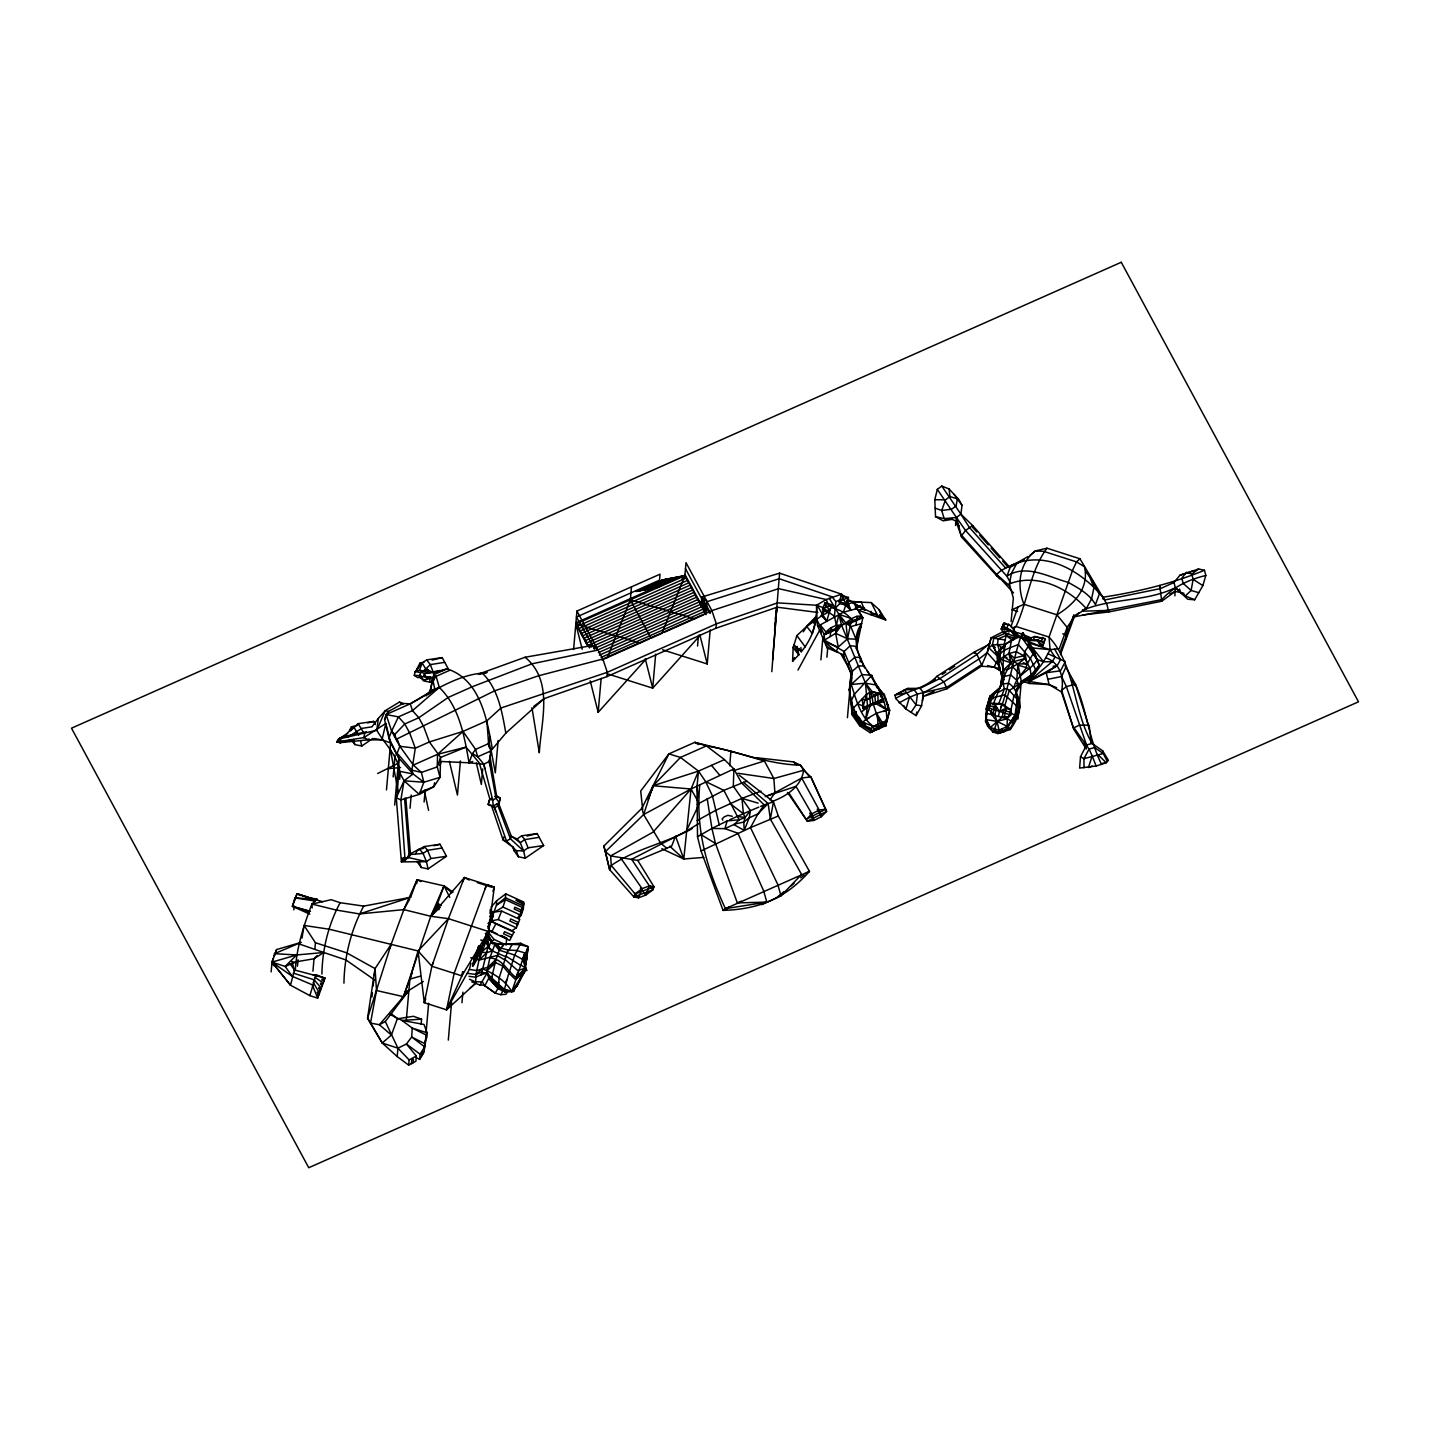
<?xml version="1.0" encoding="UTF-8"?>
<svg xmlns="http://www.w3.org/2000/svg" width="1430" height="1430" viewBox="0 0 1430 1430"><rect width="100%" height="100%" fill="white"/><g stroke="black" fill="none" stroke-linecap="round" stroke-linejoin="round"><path stroke-width="1.5" d="M727.101 908.586L723.08 910.374C758.901 909.373 785.714 898.255 809.469 871.353L778.295 816.012L773.451 801.837L764.192 804.893L741.509 782.889L733.894 768.965L699.753 784.873C695.498 829.4 706.545 867.885 725.421 908.658L723.08 910.374L701.058 850.975L697.518 836.729L696.982 786.715L698.501 771.11L680.466 757.435L668.883 753.86L640.694 791.058L642.696 809.416M829.203 598.205L838.874 614.274L841.501 625.107L865.508 683.183L867.474 705.848L865.633 719.558L862.808 722.293C849.903 709.03 846.596 688.491 852.369 671.242L858.465 665.933L864.095 666.023C875.249 682.575 889.46 702.988 886.225 723.795L880.076 726.583L881.47 725.421M1045.723 657.746C1060.184 662.805 1064.492 677.981 1061.453 691.941L1073.859 729.372L1086.282 748.998L1084.029 743.332M849.706 601.154L861.361 602.227L864.81 610.27L851.511 601.744L871.245 602.584L879.021 609.609L885.742 619.976C870.959 611.379 854.639 605.909 841.555 594.165L826.2 599.545L816.584 605.248C817.889 621.978 812.061 638.924 801.283 651.723L794.025 644.894L798.798 654.779L792.577 661.321L793.167 647.719L796.85 635.599L816.53 617.277L812.365 633.544L806.735 626.483L816.619 615.847L814.135 623.48L815.761 619.297M1174.888 595.863L1175.335 587.676L1173.994 582.475L1179.965 575.2L1193.12 570.874M1011.797 720.505L1011.582 722.865C1018.088 711.818 1021.896 691.173 1008.615 683.29L1002.77 683.915L1000.678 685.739L992.956 704.919M988.058 706.831L995.316 692.192L999.123 691.977L1004.396 688.903L1006.917 688.76L1009.276 690.476L1017.302 699.252L1014.942 715.483L1007.292 726.404L999.087 730.265L990.293 727.459L986.396 719.701C985.61 707.761 990.472 695.677 999.713 687.991C1004.414 673.405 1001.894 658.873 1005.487 644.126L1017.749 637.423L1020.484 637.423L1030.154 640.408L1041.344 641.123L1043.846 642.445L1042.863 645.895L1040.879 646.396L1023.469 639.657L1021.753 633.955L1022.843 632.632L1026.079 637.744M603.871 846.06L605.426 851.672L610.628 855.927L637.78 860.431L654.028 886.815L652.831 889.853L645.806 895.073L638.513 897.808L633.865 896.932L609.627 869.637L603.871 846.06L641.909 808.272L668.883 753.86L694.819 742.349L706.42 745.906L724.438 759.598L733.894 768.965L733.304 786.178L750.428 810.631L749.231 817.674L744.208 830.419L733.948 824.645L739.203 819.801L745.084 817.46L750.428 810.631L758.847 807.128M426.14 695.856L430.216 690.815L434.345 672.475L446.964 668.847C480.319 679.536 486.987 719.201 492.349 749.106L489.632 751.858M521.253 909.534L523.595 906.048L523.88 902.116L505.737 893.839L496.675 900.793L496.478 905.065L491.402 919.222M841.019 595.988L841.555 594.165L779.565 573.144L772.593 660.017M488.756 937.865L489.471 924.638M490.061 913.627L490.293 909.212M500.983 935.524L506.613 938.187L506.166 944.98L493.994 939.421L487.827 931.609M886.189 719.773L885.814 725.993L886.207 720.094M1023.594 658.193L1024.935 658.622L1017.91 663.877L1021.288 681.449L1016.212 693.282C1024.22 705.401 1017.66 719.04 1010.313 729.497L997.872 733.554L992.688 731.892L985.574 721.56L986.521 707.618L989.989 696.035L999.713 687.991L995.226 693.121M470.72 957.725L479.05 960.084L485.932 941.566L487.648 931.86L486.808 933.754M518.411 918.578L521.128 915.361L523.487 907.961L505.344 899.667L496.478 905.065L505.433 897.754L505.737 893.839M729.747 765.783L730.891 751.215L694.819 742.349L698.466 744.529M771.807 671.671L776.865 607.071M850.51 682.682L851.261 673.923L842.967 654.6L827.148 647.879L824.502 641.856L824.288 634.795L839.374 628.11L837.694 627.841L836.353 625.357L834.441 616.241L835.853 601.655L832.206 596.882L779.279 578.739L707.064 601.655L701.844 597.025L779.565 573.144M1065.868 667.041L1061.65 676.533L1066.369 686.632L1086.532 744.959L1080.508 756.756L1079.614 768.071L1096.113 766.015L1106.194 762.744L1108.411 760.349L1102.655 750.822L1092.073 743.475C1072.732 709.906 1075.557 665.897 1049.048 637.065L1016.051 626.483L1012.136 628.002M428.178 694.605L434.756 689.135L433.004 680.555L434.345 672.475L424.388 673.494L420.778 671.671L419.401 677.016L424.549 680.126L429.465 678.428M271.146 971.9L271.986 962.122L276.58 949.574L301.301 942.316L274.489 953.685L274.292 955.848L276.58 949.574M273.434 965.625L273.774 961.711M293.847 909.855L294.205 905.959M294.705 900.078L297.011 893.804L322.715 901.776M295.295 970.63C296.51 947.643 303.75 925.425 311.883 904.064L317.085 899.202L310.239 897.951M297.458 966.197L298.03 959.78M312.938 971.167L314.028 958.744L317.085 955.615M314.832 949.395L315.422 942.727L304.054 925.442L329.168 929.214L418.06 950.95L431.878 966.251L461.836 975.85L488.56 931.538L494.279 887.136L464.375 877.537L430.77 916.273L403.457 996.656L379.379 1024.738L370.495 1023.076L367.546 1018.178L375.053 968.593L391.159 944.283L403.85 909.623L417.077 879.736L444.033 885.867L453.078 892.159M321.911 974.044C322.34 949.252 328.382 924.584 340.143 902.705L363.685 906.12L410.642 897.307L417.077 879.736L421.01 881.559M343.951 983.161C344.362 956.348 351.065 929.786 363.685 906.12M386.475 789.914L390.605 742.885L385.85 723.437L363.828 737.63L336.676 742.027L338.481 739.167L347.615 733.393M394.555 736.504L394.734 734.52L404.797 723.955L418.847 717.717L448.269 697.411L472.15 686.793L532.049 663.788L598.008 650.06L592.789 645.431L525.096 657.246L478.371 674.174M393.143 776.955L395.073 754.897M396.897 740.847L394.734 734.52L391.623 731.088L386.1 714.535L388.477 711.461L403.01 703.471L410.267 703.81C434.184 690.833 458.297 673.941 486.379 672.797M394.68 805.09L398.791 758.061L388.924 738.059L384.599 719.648L386.1 714.535L410.267 703.81L434.756 689.135M410.053 808.272L411.214 795.026M390.086 1014.496L402.009 1020.448L412.233 1028.081L411.679 1037.018L406.406 1044.007L416.362 1056.055L415.898 1061.257L408.676 1065.118L397.2 1056.556L397.933 1048.19L385.296 1021.521L408.909 990.382L423.298 981.445M416.738 883.686L417.077 879.736M424.102 802.033L425.157 789.896M406.37 1019.358L409.892 979.085L418.06 950.95L448.412 918.668L464.375 877.537L469.219 880.04M408.676 1065.118L409.123 1059.898L397.933 1048.19L382.239 1043.006L367.546 1018.178L391.159 944.283L389.979 948.376M411.375 1063.67L411.679 1060.202L413.485 1059.237L413.181 1062.705M421.117 1024.381L421.564 1019.161L413.449 1016.301L397.343 1018.821L391.32 1013.673M419.651 1059.38L420.116 1054.178L424.621 1046.796L411.679 1037.018L424.764 1043.614L424.174 1051.997L419.651 1059.38L416.166 1057.628M421.35 1056.609L422.78 1051.3L422.476 1054.768M424.925 1045.634L425.228 1042.166M426.051 1032.961L428.643 1003.252M425.336 1043.525L425.64 1040.057M437.258 907.192L437.598 903.42L441.387 905.494M426.73 1038.037L427.195 1032.835L412.233 1028.081L426.408 1035.123L424.317 1048.816M460.424 760.957L457.439 795.044L449.378 761.278M448.305 1040.093L451.594 1002.448M461.979 1002.752L462.891 992.17M482.697 768.893L481.338 784.444L476.333 762.905M489.847 765.568L489.275 761.368L491.205 750.804L488.81 746.371L486.897 720.809L500.983 707.993L607.303 672.297L716.341 623.891L777.58 602.87L816.584 605.248L824.61 608.179M498.141 740.561L495.316 772.808L490.973 749.57M504.736 992.08L491.777 980.086L492.027 977.048L491.849 979.157L504.897 990.329L504.736 992.08L513.602 991.473L516.284 985.574M504.897 990.329L491.491 978.531L495.96 959.476L500.214 947.858L496.353 943.693L492.009 942.727L487.076 933.629L485.217 938.688M479.997 985.127L487.219 972.793L488.792 978.281L497.998 988.488L495.173 993.099L483.912 985.056L479.997 985.127L471.703 981.838M498.355 986.754L499.124 977.977L508.025 950.038L516.57 950.467L524.881 952.898L525.543 968.003L526.937 970.595L525.132 970.005M502.734 946.481L503.503 944.336L520.681 943.282L528.26 946.714L525.668 965.304M504.468 959.762L497.193 955.455L479.05 960.084L480.283 956.724M505.594 956.724L492.421 950.968L488.595 947.911L485.932 941.566L486.558 933.879C484.609 941.619 462.355 994.368 478.406 946.624L479.372 945.874L480.712 948.179L485.932 941.566L480.73 939.993M483.912 985.056L495.173 993.099L500.822 994.708L503.253 990.114L498.087 987.326M508.705 974.205L514.675 955.043L520.681 943.282M513.602 991.473L513.763 989.739L511.815 991.634L503.914 989.06L486.468 973.276L481.713 972.132L475.993 974.456L467.27 973.294M418.06 950.95L424.299 1002.698L446.553 1009.83L469.362 969.415L476.941 970.595L482.5 968.718C493.958 973.759 505.433 980.444 511.815 991.634L524.881 952.898L524.739 961.228M518.25 971.024L504.54 958.994M520.377 965.179L505.648 955.955M522.522 959.351L514.675 955.043L499.124 950.163L487.845 936.096L486.236 938.366L488.059 946.499L481.302 974.76L475.547 977.19L468.986 976.315M573.591 649.506L576.951 611.057L660.052 574.163L658.926 587.14L635.975 591.52L662.894 579.829M646.074 659.087L598.169 712.337L601.154 678.356M533.694 706.438L544.044 698.662L606.91 676.622L607.303 672.297L602.834 659.016L576.951 611.057M631.47 586.854L630.344 599.814L607.428 657.55M655.673 654.154L652.706 688.152L608.072 674.013M697.554 646.038L698.501 635.26M701.093 605.677L701.844 597.025L710.549 613.148M703.828 857.392L683.79 859.001L691.03 789.003L698.501 771.11L724.438 759.598M707.064 601.655L705.92 614.632L701.469 601.351L705.669 600.064M662.608 649.81L707.224 663.949L710.192 629.951M606.91 676.622L715.965 628.217L716.341 623.891L711.89 610.628L686.007 562.651L684.863 575.629L661.965 633.347L651.061 638.191L630.344 599.814L694.676 618.832M774.56 630.29L776.597 606.964M820.909 659.891L822.947 636.636M826.915 657.228L827.845 646.664M830.187 636.618L830.598 632.006L832.314 630.219L841.501 625.107C834.53 624.553 827.613 628.771 824.288 634.795L816.423 618.707L816.584 605.248M816.673 620.155L817.585 625.714L824.502 641.856L836.157 651.472L838.248 647.093L835.656 633.329L836.157 627.484M850.814 610.27L847.025 604.211L848.473 597.454L841.519 595.398L839.053 601.637L839.75 603.639L845.112 604.854L848.491 603.764L850.814 610.27L845.112 604.854L847.364 600.26L848.491 603.764M824.502 641.856L838.248 647.093L847.525 638.781L851.315 620.763L862.826 617.689L853.317 602.334L851.511 601.744M847.436 717.681L850.117 687.044M856.105 625.125L856.499 620.495L861.486 616.241L857.106 608.554L843.325 612.29L820.212 624.928L821.321 632.578M885.814 725.993L885.957 724.492L870.119 732.678L859.698 725.779L852.387 715.286L849.241 689.707L851.225 684.47L852.369 671.242L844.093 651.49L824.449 640.086L835.656 633.329L841.501 625.107M877.055 687.848L871.8 675.335L854.318 694.354L850.975 701.522L850.618 696.481M852.816 707.743L852.673 709.334L851.172 699.27L852.566 713.284L859.823 724.17L872.372 731.963M852.387 715.286L851.172 699.27M855.605 712.247L855.444 714.088L852.977 708.583L866.741 693.997L872.121 691.602L884.348 694.658L889.71 710.352L886.815 720.47L883.454 724.527L878.967 726.529L873.373 726.44L862.808 722.293M856.087 712.944L855.927 714.786L859.019 719.236L859.198 717.27M859.698 717.949C858.072 720.434 864.882 728.317 864.203 722.847M859.698 725.779L859.966 722.668L852.655 712.14M865.007 723.169L865.579 726.261L871.514 728.585L872.568 726.136M877.859 724.456C878.663 714.786 872.461 706.599 872.3 697.125L865.508 683.183L851.225 684.47C856.23 699.377 859.984 716.734 873.373 726.44L873.694 729.354L880.952 725.654M883.794 693.997L883.651 695.588L872.997 679.161M884.205 696.392L884.348 694.658L875.571 684.916L865.508 683.183L872.121 691.602L879.486 693.943L883.257 698.841L874.624 704.329M885.778 698.841L885.617 700.664L884.67 697.822M886.046 699.627L887.011 704.865M887.565 706.563L887.744 704.597M887.833 707.457L887.959 708.619L888.012 705.383M887.047 719.701L886.832 722.132L889.335 711.693M922.529 701.058L923.476 692.692L920.062 688.331L907.979 688.402L896.735 694.033M955.526 525.525L956.42 517.481L937.311 489.382L941.78 486.057L949.091 488.989L958.744 499.374L962.033 505.326L960.888 514.157L969.2 527.187L1005.665 568.103L1024.041 559.541M934.112 691.226L922.922 696.625L947.017 688.706L943.871 681.86L936.918 676.319C925.478 688.384 909.194 689.957 895.681 698.484L905.941 708.994L916.112 715.644L921.581 705.794L923.476 692.692L943.871 681.86L979.318 658.73L987.201 652.652L991.133 637.762L1004.343 631.059M999.624 578.918L961.621 537.054L956.42 517.481L960.888 514.157L972.65 525.543L1009.938 567.442L1022.379 560.614M974.438 653.474L974.581 651.848L988.219 644.894M947.017 688.706L981.338 666.237L987.201 652.652L991.133 637.762L1005.165 639.997M996.442 576.004L996.585 574.377L1001.197 570.445L1005.665 568.103M987.987 710.388L986.378 709.351L986.521 707.618M985.574 721.56L985.717 719.826L987.665 722.883M986.718 712.462L986.2 721.399M986.432 718.915C984.698 720.935 989.31 731.463 988.97 724.813M989.989 696.035L986.378 709.351M988.648 724.402L988.488 726.136L990.096 727.173M991.151 699.627L991.276 698.126L1004.861 694.837L1017.123 706.42L1016.998 707.922M989.328 725.528L989.095 728.156L993.296 731.266L994.279 728.728M995.101 728.996L995.709 732.035L1000.893 731.928L1001.125 729.318M1001.072 686.311C1005.254 674.334 994.601 664.038 998.015 652.044L1005.487 644.126L1018.071 635.724M999.427 712.158C1009.276 686.758 1012.798 659.605 1021.753 633.955L1031.066 637.905L1034.712 636.511L1045.223 638.674L1042.863 645.895L1036.929 639.782L1041.344 641.123L1042.72 637.351L1042.577 639.031M1003.36 730.212L998.033 731.803L997.872 733.554L1004.986 731.427L1005.147 729.693L1010.474 727.763L1016.766 717.306L1020.234 705.741M1008.275 624.839L1003.663 623.355L1001.179 628.95L1003.199 632.346L1017.749 637.423L1010.921 630.612L1003.699 626.644L1001.179 628.95L1010.921 630.612L1020.484 637.423L1013.995 634.402L1010.921 630.612L1003.699 626.644L1005.076 622.872L1004.95 624.392L1003.663 623.355L1002.287 627.126L1010.921 630.612L1013.995 634.402L1014.907 631.899L1013.906 628.825L1008.347 623.927L1006.97 627.699L1012.529 632.578L1013.906 628.825L1013.673 631.506M1011.117 621.514L1013.352 598.062L1009.312 583.905L1011.546 573.126L1016.962 563.027L1028.099 556.467M1001.894 728.96L1001.661 731.57L1007.077 728.943L1007.292 718.825L1009.616 714.053M1014.388 637.476L1011.457 640.586L1008.919 653.492L1010.938 662.823L1000.911 682.199M1013.405 634.509L1013.584 632.507M1007.793 725.761L1007.578 728.245L1011.35 721.203L1007.292 718.825L986.611 713.266M1010.474 727.763L1010.313 729.497L1006.184 728.174M1014.782 717.449L1014.942 715.483L1010.384 712.462L1013.745 696.66L1016.212 693.282L1020.09 707.242L1018.964 707.403M1016.766 717.306L1016.623 719.04L1012.512 720.631M1018.017 718.933L1021.288 681.449L1031.066 675.067L1039.253 665.272L1032.567 647.969L1028.242 641.158M1030.976 639.013L1031.066 637.905L1022.146 637.941L1037.197 659.748C1031.012 670.724 1016.426 674.084 1014.031 687.526L1009.276 690.476L1004.79 705.669L1006.148 708.297L1004.325 717.056M1066.101 639.156L1067.138 627.377L1073.841 617.456L1079.096 612.523M1088.302 724.706L1075.414 684.183L1065.046 665.683M1073.859 729.372L1061.596 690.315L1066.369 686.632L1075.414 684.183C1087.032 710.513 1088.659 739.06 1101.654 764.532M1102.691 598.848L1102.816 597.222L1079.972 558.79L1046.975 548.208L1035.32 550.943L1029.94 555.376M1082.546 614.989L1108.679 611.986L1106.945 604.336L1102.816 597.222C1138.03 591.841 1171.813 583.672 1204.471 570.284L1205.812 575.468L1202.862 585.621L1194.676 599.76L1187.758 599.259L1175.335 587.676C1146.181 602.173 1111.45 597.776 1082.296 610.449L1086.3 608.59L1091.608 598.795L1093.95 587.712L1088.713 574.216M1159.605 587.14L1159.748 585.531L1161.714 601.226L1108.679 611.986M371.943 996.978L372.426 992.599M373.141 986.057L373.856 979.496M374.338 975.135L375.053 968.593L346.596 952.809L315.422 942.727M1017.302 688.67L1019.733 685.077L1034.087 674.388L1035.856 670.205L1030.619 658.944L1018.321 644.537C1010.742 647.719 1001.161 649.667 997.371 657.872L1000.285 669.49L998.069 664.485L999.945 659.141L1000.893 648.112L1004.933 646.199M998.337 662.93L998.766 659.123M488.81 746.371L489.918 736.504L488.47 743.01M410.267 703.81L412.466 710.639L418.847 717.717L423.673 726.672L429.358 741.956L440.637 757.4L440.047 777.348L423.852 782.228L413.109 773.952L411.876 770.18L415.308 748.194L409.624 732.911L404.797 723.955L398.398 716.877L386.1 714.535M986.503 714.839L987.576 706.706M403.01 703.471L399.417 702.058L385.224 710.674L378.306 718.468L376.787 730.283C385.85 746.067 402.062 759.062 399.667 779.314M488.256 928.517L490.222 923.816M301.998 938.098L304.054 925.442M836.353 625.357L838.874 614.274L845.97 623.123L850.796 626.608L861.682 623.569C851.082 638.37 857.803 653.689 864.81 667.917L856.409 648.648L862.826 617.689L861.486 616.241C851.958 614.775 846.703 624.964 837.944 626.698M999.945 652.187L997.407 644.108L998.265 638.799L1006.077 635.546L1008.919 632.954M488.327 928.249L489.203 922.94M775.328 618.618L777.205 607.196L817.763 612.469M482.411 948.787L481.141 952.273L488.059 946.499L492.421 950.968L486.879 952.577L481.141 952.273L481.642 947.321L475.993 974.456L475.582 983.268L446.553 1009.83L454.132 973.383L486.611 884.67L494.279 887.136L492.939 891.283M486.468 973.276L489.864 957.975L494.995 943.961L519.519 944.658L528.26 946.714L525.561 964.463M476.279 956.384L479.783 950.628L479.372 945.874L478.013 950.056L480.641 949.538L479.372 945.874L476.351 959.494M761.618 904.725L780.995 895.859L801.587 874.409L770.359 819.086L773.451 801.837L739.096 775.114M1198.769 592.699L1191.119 590.465L1183.146 583.386L1181.806 578.203L1186.417 572.286L1191.78 574.109L1193.138 579.311L1191.119 590.465L1185.327 595.952L1180.465 592.538L1179.571 589.071M489.221 799.924L488.202 804.5L494.673 807.646L497.998 805.894L499.267 802.713L496.013 798.28L489.275 761.368L491.205 750.804L489.06 743.403L475.564 749.392L472.454 753.628L469.058 762.798L441.209 761.493L439.904 765.336M450.575 1003.932L446.553 1009.83L461.836 975.85L462.605 971.596M294.455 969.987L290.505 985.216L309.899 995.655L317.675 998.14L325.039 978.066L294.455 969.987L289.807 963.373M375.053 968.593L376.501 990.525L370.495 1023.076L382.239 1043.006L397.2 1056.556M652.259 789.968L653.063 785.749L680.466 757.435L706.42 745.906C738.184 751.215 767.892 764.603 800.425 765.122L809.308 776.597M434.577 782.782L433.826 786.75L419.294 794.401L400.865 799.924L396.271 797.743L396.879 794.651M916.112 715.644L916.809 712.033M424.764 1043.614L426.408 1035.123M489.257 922.386L488.381 926.998L493.332 915.987L492.635 911.518L490.007 916.594L493.332 915.987L492.635 911.518L491.562 915.432M648.094 799.62L653.063 785.749L698.501 771.11L705.562 781.531L723.866 790.379L739.203 819.801L727.155 820.927L724.903 828.667L711.943 828.453L697.518 836.729M851.583 677.802L849.241 689.707L850.421 693.55M384.599 719.648L388.477 711.461L385.224 710.674L376.787 730.283L364.739 733L363.828 737.63L368.422 739.811L381.971 739.882L390.605 742.885L398.791 758.061L413.109 773.952L404.064 780.798L396.271 797.743L401.383 861.915L426.444 861.664L430.931 858.518L446.482 856.266L440.011 844.272L424.46 846.524L408.98 854.443M1000.678 685.739L1002.037 675.282L1002.609 678.213M503.735 837.015L503.128 840.018L513.459 847.436L514.031 850.689L518.411 856.767L525.239 858.197L543.65 845.559L537.179 833.583L521.628 835.817L517.142 838.963L509.598 835.728M1003.628 647.415L1006.077 635.546L1005.201 633.293L993.85 638.155L992.456 644.894L999.213 658.64M991.562 710.102L990.847 713.552L996.996 721.328L999.087 730.265M485.36 933.665L488.56 931.538L448.412 918.668L431.878 966.251L424.299 1002.698L425.747 998.766M994.69 728.871L996.996 721.328L994.887 714.964L988.952 710.031L988.702 705.401L990.364 703.238L1001.858 703.667L1010.653 709.745L1010.76 715L1009.24 716.537L1002.126 717.288L990.293 727.459M988.952 710.031L990.364 703.238L994.869 704.686L1001.858 703.667L1006.148 708.297L1010.653 709.745L1009.24 716.537M993.046 713.427L994.869 704.686L998.73 703.721L1004.396 688.903L1002.055 679L1004.039 679.625M994.887 714.964L996.531 707.081M998.498 716.126L999.499 711.389L994.869 704.686M1002.126 717.288L1003.771 709.405M403.564 860.091L404.386 861.271L404.958 858.608L400.865 799.924L404.064 780.798L398.881 771.199L398.791 758.061M1002.77 683.915L1004.396 676.336L1003.753 669.848L999.945 659.141L1008.919 653.492L1016.158 651.651L1023.808 655.798L1030.19 668.847L1031.066 675.067L1028.116 678.41M309.899 995.655L315.923 974.777L325.039 978.066M824.896 610.378L821.392 615.794L828.614 612.165L831.974 604.783L825.038 602.727L822.554 608.966L823.251 610.968L821.392 615.794L826.701 620.96L830.866 607.571C839.267 609.251 848.151 613.863 852.834 621.103L847.74 624.392L862.826 617.689M525.239 858.197L523.612 850.957L510.456 838.838L497.998 805.894L500.286 798.137L496.568 795.759L490.115 757.274M1024.756 651.705L1023.808 655.798L1014.281 657.997L1008.919 653.492L1013.62 661.643L1017.91 663.877L1027.062 664.003L1033.533 653.117L1028.134 641.891L1028.492 646.056L1024.756 651.705L1027.062 664.003L1025.989 668.364L1020.591 675.246L1012.69 666.72L1011.046 661.661L1003.717 656.513L1006.917 657.55M385.85 723.437L381.971 739.882L374.07 738.524M421.832 677.391L417.703 677.606L414.271 675.389L415.129 671.707L422.172 663.02L426.658 659.874L442.21 657.621L448.68 669.615M843.325 612.29L848.473 597.454L839.053 601.637L846.006 603.692L841.519 595.398M959.369 526.437L955.919 521.092L952.183 519.34L943.139 520.824L935.542 516.677L934.791 499.66L937.311 489.382M771.431 801.73C785.91 796.671 801.3 786.661 803.66 770.252L800.425 765.122L793.507 761.904L755.97 757.65M883.633 702.005L872.944 703.417L863.363 708.887L862.63 707.993L866.741 693.997M414.271 675.389L421.046 675.586L419.401 677.016L423.638 676.444L424.388 673.494L440.226 670.473M475.993 974.456L482.5 968.718L487.684 967.377L495.692 962.605L502.895 966.144L508.794 973.133L504.218 990.221L512.726 990.936L516.909 986.235L524.81 971.506L511.815 991.634M469.362 969.415L470.971 963.319M498.57 803.392L511.225 835.978L510.456 838.838L506.47 840.947L503.128 840.018L491.92 806.878M1056.609 687.687L1049.137 684.63L1029.457 683.486L1030.583 675.228M1000.857 707.332L1001.858 703.667M489.328 923.53L488.381 926.998L490.186 921.921M760.975 791.183L741.956 798.369L743.403 813.759L745.084 817.46L743.797 822.089L744.208 830.419M491.509 918.114L492.045 920.634L489.489 921.17L490.472 922.833L488.166 926.247M309.792 914.128L292.417 906.352L294.902 897.915L317.085 899.202M1016.051 717.252L1018.375 709.369M525.597 963.48L527.152 958.279M936.918 676.319L974.581 651.848L976.994 654.44L981.481 664.628L947.161 687.079L917.417 694.05L909.444 697.286L905.941 708.994L903.778 705.562M476.691 952.273L472.955 964.499L476.762 958.386L479.014 950.986L478.406 946.624M475.94 956.527L473.33 964.606L477.03 959.19L474.76 957.153L475.672 959.798L475.958 958.833M478.103 951.772L478.728 949.717L479.783 950.628L476.637 954.328L478.818 954.15L481.249 948.93M516.391 927.82L498.23 919.544L490.651 921.009L511.904 930.715L516.391 927.82L519.769 919.347L501.626 911.071L494.44 912.09L502.985 907.067L505.344 899.667M521.557 912.018L518.035 917.47M1091.251 743.368L1089.124 725.135L1079.203 725.26L1073.984 727.745L1089.052 749.088L1092.198 755.88L1088.445 767.499L1092.395 766.033M698.269 801.89L691.03 789.003L653.099 832.099L610.628 855.927L611.271 865.454L609.627 869.637L605.426 851.672L643.643 814.564L653.063 785.749L691.03 789.003L699.753 784.873M868.993 718.075L865.633 719.558L870.084 705.902M1013.191 629.075L1016.051 626.483C1027.634 601.226 1030.369 570.57 1046.975 548.208M1024.917 680.126L1028.921 681.395L1046.224 672.726L1060.542 670.813L1065.35 661.572L1055.036 657.014L1050.067 649.649L1049.048 637.065L1072.75 569.784L1076.54 561.901L1079.972 558.79M962.033 505.326L957.331 498.838L949.913 496.568L945.462 499.892L941.709 510.492L944.193 518.643L952.183 519.34M1010.903 626.787L1018.035 606.999M273.523 957.939L271.986 962.122L290.505 985.216L271.986 962.122L296.671 954.954L323.806 952.505L345.971 959.977L374.696 980.033M309.881 911.536L292.417 906.352L297.011 893.804L308.344 897.361M376.501 990.525L403.457 996.656L412.144 972.936M435.346 909.569L444.033 885.867L451.88 892.821M382.239 1043.006L391.391 1035.052L397.343 1018.821M431.878 966.251L433.397 962.122M462.855 881.667L464.375 877.537M485.092 888.834L486.611 884.67M481.588 947.75L486.54 934.273M481.481 948.877L479.55 954.078L478.085 953.613L476.655 957.26M486.611 939.456L487.845 936.096L488.595 947.911L491.151 940.904L492.009 942.727L496.871 943.603L499.177 949.127M487.541 969.04L486.897 970.809L495.692 962.605M496.21 945.373L496.871 943.603L503.503 944.336M498.123 984.072L498.748 982.374M505.487 982.982L506.774 979.461M489.864 957.975C502.413 958.565 507.096 970.773 515.89 977.477L517.66 972.632M523.112 957.742L524.881 952.898M526.776 950.789L528.26 946.714L524.703 955.061L525.543 968.003L515.694 979.657L508.794 973.133M1011.046 661.661L1013.62 661.643L1014.085 660.392M1031.066 637.905L1030.154 640.408L1035.231 639.943M1033.336 640.265L1034.712 636.511L1040.611 638.406M1045.223 638.674L1043.846 642.445L1036.929 639.782L1040.879 646.396M1060.077 652.42L1073.894 614.703M1060.434 654.654L1074.27 616.848L1077.773 613.667M432.486 672.511L427.32 669.419L420.778 671.671L421.814 672.636L415.129 671.707L419.455 670.241L422.172 663.02L419.937 663.109L416.97 668.829L417.953 668.453M423.852 782.228L419.294 794.401L404.064 780.798L423.852 782.228L421.385 772.415L413.359 765.05L399.828 746.281L391.623 731.088L398.398 716.877L412.466 710.639L439.296 687.455L436.132 676.319L433.469 674.853L446.964 668.847M391.623 731.088L388.924 738.059L390.605 742.885M839.75 603.639L835.066 608.411L828.417 604.962L826.2 599.545L778.617 588.642L711.89 610.628L602.834 659.016L538.52 675.782L494.619 690.833L397.075 738.863L399.828 746.281L397.129 753.252L411.876 770.18L421.385 772.415L437.258 766.927L440.637 757.4L466.037 747.104L479.3 762.976L489.918 799.263L488.202 804.5L493.225 805.894L494.673 807.646L506.47 840.947L516.284 850.635L518.411 856.767M498.23 919.544L501.626 911.071M516.891 925.103L517.731 922.994M860.091 662.036L860.503 657.407L854.908 657.264L848.848 662.573L847.758 665.29L851.261 674.084M461.836 975.85L463.552 971.757M312.169 907.961L311.883 904.064L336.193 910.034L359.484 913.931L403.85 909.623L430.77 916.273L444.033 885.867L449.789 897.414M508.651 950.843L511.922 944.712M516.909 986.235L522.897 972.543M858.929 630.898L861.307 625.518L856.016 639.192L857.482 641.999L857.374 636.368M1015.693 690.547L1021.288 681.449M351.423 739.9L340.018 742.671L338.749 741.187L340.054 738.345L344.326 736.45L366.42 731.785M500.679 949.395L502.877 944.658M650.453 886.207L652.831 889.853L633.865 896.932L635.063 893.893L654.028 886.815L649.381 885.939L631.631 859.287L686.221 831.241L698.358 805.698M792.577 661.321L794.419 657.657M797.171 652.134L799.013 648.469M405.834 797.994L410.481 854.497L404.386 861.271M998.927 657.568L988.881 647.844L992.456 644.894L998.927 657.568L994.154 667.006L981.338 666.237M349.438 730.694L351.405 726.851L357.482 725.368M415.755 853.567L417.703 849.724L423.798 848.24M491.545 932.181L495.835 923.852L513.978 932.146L509.688 940.457L488.452 930.322M448.412 918.668L430.77 916.273L437.598 903.42L438.974 909.712M1061.453 691.941L1049.137 684.63L1028.921 681.395L1043.543 661.804L1050.067 649.649L1059.326 648.684L1067.138 627.377L1056.931 614.846L1023.934 604.264L1012.136 609.734L1017.642 611.504M699.306 803.731L697.411 804.196L723.866 790.379L743.529 782.353L768.125 803.517L757.846 814.045L750.5 827.613L701.058 850.975M797.976 670.08L820.034 629.558M403.85 909.623L409.677 899.059M368.976 738.81L368.422 739.811L340.018 742.671L336.676 742.027L340.054 738.345L344.326 736.45L347.293 737.397L361.79 728.406L372.015 726.798M397.737 792.113L397.183 793.114L398.881 771.199L413.109 773.952M880.397 696.428L883.257 698.841L882.274 700.503L863.398 708.869L862.219 698.966L865.132 700.307L879.486 693.943L876.107 692.799M1028.581 677.48L1028.921 681.395L1052.23 661.697L1055.036 657.014L1047.904 653.689M507.99 991.026L505.988 994.261L500.822 994.708M814.296 620.835L816.53 617.277M803.338 631.792L806.735 626.483L822.894 614.9L817.013 604.997M757.846 814.045L764.192 804.893L760.617 806.395M520.77 975.743L521.736 974.223M423.834 670.724L430.305 664.61L444.605 662.358M476.887 956.992L478.818 954.15M769.966 799.978L774.899 792.721L801.712 778.027L810.846 776.865L826.594 811.4L821.41 816.637L814.01 820.427L807.378 821.267L787.465 792.417M911.035 712.319L916.112 704.901L917.417 694.05L914.002 689.689L904.207 689.671L916.112 704.901L921.581 705.794M1034.087 674.388L1039.253 665.272L1032.567 647.969L1028.742 645.824L1037.197 659.748M433.004 680.555L436.132 676.319L449.628 670.33M493.332 915.987L489.489 921.17L492.295 916.755L491.491 913.019M372.14 726.529L378.306 718.468M350.493 730.873L358.144 723.651L373.695 721.417L375.304 724.563M492.349 749.106L505.827 733.107L544.044 698.662M520.609 911.375L523.487 907.961M403.457 996.656L408.909 990.382L405.53 992.974M993.35 731.141L992.688 731.892L992.849 730.14L998.033 731.803M732.803 770.198L733.894 768.965M490.973 907.21L496.675 900.793M401.526 998.605L408.909 990.382M681.967 578.846L684.863 575.629L705.58 613.988M700.593 634.884L652.706 688.152L645.252 658.712M865.132 700.307L877.68 693.711L878.288 702.72L887.154 710.013L889.71 710.352M428.589 672.225L427.32 669.419L425.407 671.403L419.455 670.241M424.549 680.126L430.072 676.891M358.716 735.163L353.657 726.798L343.647 736.933L338.481 739.167L364.739 733M515.89 977.477L525.543 968.003L522.558 958.869M488.184 936.99L491.187 942.156L493.994 939.421M999.713 687.991L989.846 697.554L993.51 698.716M479.05 960.084L486.879 952.577M487.684 967.377L495.96 959.476M430.77 916.273L440.369 907.21M404.547 798.28L409.23 856.713L401.383 861.915L402.76 858.912L401.937 858.286L408.783 857.625L426.444 861.664L428.07 868.904L446.482 856.266M851.225 684.47L861.986 674.567L871.8 675.335M469.952 988.327L475.582 983.268M515.694 979.657L524.81 971.506M990.078 642.731L976.994 654.44L940.44 678.249L920.062 688.331M1205.812 575.468C1189.277 579.508 1173.315 586.586 1161.857 599.599L1074.27 616.848M932.074 681.86L935.202 679.25M775.793 898.433L784.105 891.569M790.736 886.064L794.061 883.311M800.711 877.823L804.035 875.071M749.231 817.674L743.797 822.089L735.181 823.912L724.903 828.667L737.898 833.207L763.692 890.944L766.82 902.133L725.421 908.658L809.469 871.353L805.698 873.694M1056.931 614.846C1073.626 604.729 1089.732 587.873 1084.387 566.691L1076.54 561.901L1043.543 551.319L1035.32 550.943C1018.893 563.706 1016.676 585.835 1023.934 604.264M1191.78 574.109L1198.554 568.979L1204.471 570.284M488.863 938.062L492.51 942.692L496.997 944.497M692.174 828.596C666.219 843.2 635.617 848.651 611.271 865.454L635.063 893.893L642.088 888.656L649.381 885.939L645.806 895.073L640.372 888.262M861.664 711.747L867.313 707.582L857.678 703.953M1161.714 601.226L1175.263 591.412L1183.933 593.289M1014.031 687.526L1018.553 684.291L1016.784 680.305L1017.82 665.022L1030.19 668.847M516.284 850.635L523.612 850.957L528.099 847.811L543.65 845.559M420.867 677.409L423.441 680.823L430.269 682.253L433.951 679.733M351.065 739.489L354.926 744.601L361.754 746.031L372.801 738.452M942.156 674.442L945.748 672.118M949.323 669.794L954.704 666.291M886.815 720.47L873.373 726.44L876.358 725.117M686.221 831.241L699.395 823.197M895.681 698.484L895.037 695.034L907.979 688.402M865.633 719.558L876.536 713.23L887.154 710.013L875.589 703.471M824.288 634.795L832.314 630.219L830.973 627.734M1028.921 681.395L1057.235 665.665L1060.524 659.534L1054.697 649.166M1017.91 663.877L1008.221 669.169L1003.753 669.848L1010.938 662.823L999.945 659.141M385.296 1021.521L379.379 1024.738L391.391 1035.052M661.804 848.705L683.79 859.001L675.55 836.193L671.76 845.899L666.845 848.276L660.839 843.343L643.643 814.564L691.03 789.003M899.077 702.845L909.444 697.286M409.123 1059.898L416.362 1056.055M424.388 673.494L425.425 675.818L423.638 676.444L433.147 677.48L430.216 690.815L439.296 687.455C459.531 706.921 464.357 736.379 469.058 762.798L483.858 764.228L489.275 761.368M494.905 796.635L496.568 795.759L496.013 798.28L492.689 800.031L489.918 799.263L491.58 798.387L492.689 800.031L493.225 805.894L499.267 802.713L500.286 798.137L495.281 796.742M377.645 773.523L398.344 763.173M766.82 902.133L737.362 902.902L715.465 843.45L711.943 828.453L727.155 820.927M397.933 1048.19L406.406 1044.007L420.116 1054.178M758.132 803.124L741.956 798.369L715.661 810.363L697.197 820.534L699.341 820.159M1169.865 593.933L1175.263 591.412M999.499 711.389L1006.148 708.297M997.371 704.347L998.73 703.721L994.726 704.4M1173.994 582.475L1160.588 588.552L1104.943 599.939C1083.618 572.018 1045.473 548.745 1010.796 565.637L1006.917 576.219L1010.67 583.172M729.622 819.801L750.428 810.631M659.534 580.187L576.433 617.081L594.719 649.005M638.155 591.108L664.092 579.597M639.442 590.858L665.379 579.347M640.64 590.626L666.595 579.114M641.856 590.393L667.792 578.882M643.071 590.161L669.008 578.65M644.269 589.929L670.223 578.417M645.484 589.696L671.421 578.185M646.771 589.464L672.708 577.952M647.969 589.231L673.923 577.72M649.184 588.999L675.121 577.488M650.382 588.767L676.336 577.255M651.597 588.534L677.534 577.023M652.813 588.302L678.75 576.791M680.037 576.54L575.915 622.854L589.446 647.915M655.298 587.819L681.234 576.308M656.513 587.605L682.45 576.076M577.112 626.412L686.168 578.024M578.399 628.825L687.455 580.419M579.704 631.22L688.76 582.814M580.991 633.615L690.047 585.21M582.296 636.01L691.334 587.605M583.583 638.406L692.638 590.018M584.888 640.801L693.925 592.413M586.175 643.214L695.23 594.808M696.517 597.204L587.462 645.609L575.825 624.016L684.863 575.629L661.929 580.008M590.715 647.147L697.804 599.599M593.825 648.72L699.109 601.994M597.293 650.167L700.396 604.407M598.366 652.652L701.701 606.803M599.385 655.172L702.988 609.198M601.083 657.407L704.275 611.593M601.976 659.963L649.238 638.996M663.877 632.489L703.757 614.793M486.897 720.809L463.016 731.409L429.358 741.956L415.308 748.194L399.828 746.281M413.359 765.05L437.526 754.325L466.037 747.104M491.205 750.804L477.709 756.792L472.454 753.628M862.63 707.993L883.257 698.841M852.566 713.284L856.356 711.604M883.794 711.497L887.154 710.013M859.823 724.17L863.666 722.472M870.119 732.678L885.796 725.707M748.784 818.067L758.669 813.491M737.362 902.902L741.205 901.204M725.421 908.658L729.318 906.924M343.468 741.187L340.018 742.671L339.25 740.919M778.295 816.012L750.5 827.613L777.849 884.652L780.995 895.859M835.853 601.655L841.984 599.045M637.78 860.431L666.845 848.276M765.247 796.617L795.974 786.339L811.829 813.849L814.01 820.427L809.666 813.134M767.588 795.652L774.899 792.721L773.862 778.51L764.389 760.975L730.891 751.215M420.17 792.131L433.826 786.75L440.047 777.348L437.258 766.927L437.526 754.325L463.016 731.409L475.564 749.392L477.709 756.792L483.858 764.228L492.689 800.031M855.39 608.483L858.804 610.342L864.507 608.125M469.058 762.798L472.74 761.493M1187.687 572.787L1198.554 568.979M518.286 970.541L525.543 968.003L520.431 964.696M715.965 628.217L777.205 607.196M1107.303 761.547L1103.317 753.503L1083.922 758.704L1080.508 756.756M481.302 974.76L485.253 973.437M359.484 913.931L410.642 897.307M743.529 782.353L746.978 781.263M733.393 770.716L764.389 760.975M1179.965 575.2L1185.756 573.394M855.337 607.053L860.306 605.569M876.322 613.452L871.353 614.936L858.804 610.342M847.025 604.211L853.317 602.334L861.361 602.227M852.834 621.103L845.97 623.123L847.525 638.781L856.016 639.192L850.796 626.608M1009.312 583.905C1036.822 573.037 1067.62 587.694 1086.3 608.59L1072.965 617.188M723.08 910.374L726.547 909.373M409.892 979.085L420.366 976.154M1013.62 661.643L1024.935 658.622M1086.532 744.959L1092.073 743.475M1042.256 642.642L1044.24 642.124L1042.363 641.534M478.907 674.442L487.219 672.315M419.937 663.109L423.995 662.108M432.092 660.124L442.21 657.621M367.617 722.901L373.695 721.417M433.933 845.756L440.011 844.272M986.396 719.701L996.996 721.328L1007.292 718.825L1004.7 716.269M527.044 836.05L537.179 833.583M831.974 604.783L822.554 608.966L829.507 611.021L825.038 602.727L825.485 606.374M311.883 904.064L331.17 899.702L340.143 902.705M1003.199 632.346L1010.921 630.612L1007.846 629.629M1004.396 676.336L1010.885 674.996L1016.784 680.305M1047.833 679.304L1061.65 676.533M487.934 923.351L490.472 922.833L492.295 916.755L490.526 916.201M895.037 695.034L906.03 692.924M877.949 729.193L879.093 728.978M1102.012 763.459L1106.194 762.744L1097.74 754.397M1004.235 644.429L992.456 644.894L995.334 647.701M441.888 848.062L427.588 850.314L423.101 853.442L410.481 854.497L408.783 857.625L407.961 856.427M539.056 837.354L524.756 839.607L520.27 842.735L511.225 835.978M437.026 671.296L442.853 670.456M1015.479 719.219L1016.623 719.04L1012.958 717.878M1053.123 666.237L1057.235 665.665L1046.224 672.726L1049.137 684.63M1034.408 640.122L1035.838 639.925M855.748 607.357L859.877 606.946M492.51 942.692L489.507 937.58L492.581 943.943M388.656 768.625L400.525 767.553M421.564 1019.161L402.009 1020.448L423.977 1024.434L427.195 1032.835M1082.599 611.2L1108.822 610.378M351.405 726.851L353.657 726.798M417.703 849.724L419.973 849.67L423.101 853.442L426.444 861.664M1036.714 659.373L1043.543 661.804L1052.23 661.697M934.791 499.66L945.462 499.892M274.489 953.685L296.671 954.954L285.16 966.448L271.986 962.122L292.167 976.261L312.258 984.805L317.675 998.14M1034.033 654.44L1032.567 647.969L1050.067 649.649L1029.117 642.928M1022.146 637.941L1028.76 638.763M737.022 816.441L745.084 817.46M313.224 975.046L317.263 975.582M737.755 773.255L773.862 778.51L803.66 770.252L810.846 776.865L826.594 811.4L807.378 821.267L789.11 793.275M294.902 897.915L315.154 901.043M1023.469 639.657L1028.974 640.533M476.851 950.61L479.014 950.986M434.041 679.715L423.638 676.444M416.863 861.396L421.242 867.474L428.07 868.904M987.612 665.54L999.928 668.847M935.542 516.677L944.193 518.643L956.42 517.481L965.554 530.494L1006.917 576.219C1025.793 563.456 1049.12 577.273 1068.156 582.35C1078.363 588.087 1089.589 593.968 1095.452 604.604L1099.33 594.022L1091.93 579.829L1085.763 571.535M823.251 610.968L828.614 612.165L834.441 616.241M856.695 618.368L858.215 618.725L856.874 616.241M830.776 629.861L832.314 630.219L825.986 631.989L820.212 624.928M292.417 906.352L310.453 911.303M508.025 950.038L500.214 947.858L494.995 943.961M491.849 979.157L488.792 978.281L484.627 986.021L482.482 981.927L475.1 981.713L469.541 979.264M640.139 643.035L575.825 624.016L582.207 649.256M1021.753 633.955L1014.907 631.899L1020.484 637.423M872.121 691.602L879.486 693.943M338.749 741.187L341.716 742.134M1062.812 633.812L1066.476 634.974M1003.663 623.355L1010.027 625.393M1014.46 638.227L1006.077 635.546L1012.726 640.3M1023.201 662.769L1027.062 664.003M1023.272 681.502L1029.457 683.486M1016.551 683.647L1018.553 684.291L1019.072 688.027M1016.426 706.062L1020.09 707.242M988.702 705.401L997.246 708.136M1002.716 709.888L1011.26 712.641M988.219 707.779L1010.76 715M477.316 882.632L491.473 887.172M479.175 949.073L480.641 949.538M478.013 950.056L479.783 950.628M474.992 957.814L476.762 958.386M475.261 958.618L477.03 959.19M291.738 961.443L295.992 962.801M293.311 973.133L314.082 979.8L321.357 988.112M311.347 898.701L297.011 893.804L300.872 895.538M851.494 618.618L838.874 614.274L843.736 624.124M299.406 944.05L323.806 952.505L314.028 958.744L296.064 961.854L285.16 966.448L292.167 976.261M935.166 508.168L941.709 510.492L951.701 509.169L956.169 505.845L957.331 498.838L953.917 494.19M1194.676 599.76L1185.327 595.952L1175.335 587.676M732.303 816.28L727.888 815.332L724.116 816.923L722.15 818.979L722.776 820.123M523.773 903.581L515.98 900.042L523.702 904.564M505.433 897.754L523.595 906.048M522.611 910.731L514.818 907.174L514.228 909.033L522.022 912.59M502.985 907.067L521.128 915.361M518.5 922.529L510.707 918.972L509.867 921.099L517.66 924.638M512.369 935.256L504.575 931.699L503.521 933.79L511.297 937.347M489.221 930.233L496.943 933.772M500.822 935.542L506.613 938.187M491.187 942.156L497.283 944.944M835.656 633.329L847.525 638.781M324.342 979.943L322.125 978.924L321.75 979.925L323.877 981.212M794.025 644.894L793.167 647.719L798.798 654.779L797.118 646.396M996.996 721.328L1007.292 726.404M503.146 991.276L497.998 988.488L488.792 978.281L491.777 980.086M838.159 652.205L830.955 648.237L827.148 647.879L826.165 643.857M490.651 921.009L495.835 923.852M999.624 670.152L994.154 667.006L999.785 670.366M700.414 834.262L715.465 843.45M399.417 702.058L403.046 704.293M305.609 910.588L308.934 912.626M859.966 722.668L872.497 730.462M1193.138 579.311L1202.862 585.621M817.585 625.714L820.427 627.573M1014.853 635.492L1017.749 637.423M511.904 930.715L513.978 932.146M315.011 977.28L323.198 983.089M730.14 803.606L743.403 813.759M997.407 644.108L1003.324 648.898M322.501 984.966L320.463 983.268L322.054 986.217M976.797 531.996L972.507 527.152L972.65 525.543L965.554 530.494L961.764 535.446L996.585 574.377L1009.562 585.835M881.077 615.758L885.742 619.976L871.353 614.936L870.888 611.325M669.794 846.238L683.79 859.001M525.096 657.246C553.946 681.127 541.166 720.845 539.307 752.788L531.96 707.743M879.396 614.703L882.471 617.635L879.021 609.609M793.507 761.904L796.564 764.889M841.18 654.44L848.437 667.202M1028.742 645.824L1032.871 652.241M861.807 607.142L864.81 610.27M1007.381 708.458L1004.79 705.669L1005.969 707.099M996.585 574.377L1013.602 593.003M482.017 672.833C498.194 688.402 502.073 711.961 505.827 733.107M987.201 652.652L996.299 662.769M979.675 535.213L988.273 544.884M991.151 548.101L999.749 557.772M1002.627 561.007L1008.365 567.442M711.479 765.354L719.737 775.239M634.294 892.749L638.513 897.808L642.088 888.656L620.924 858.268M521.628 835.817L524.756 839.607L528.099 847.811M517.142 838.963L520.27 842.735L523.612 850.957M424.46 846.524L427.588 850.314L430.931 858.518M1032.567 647.969L1043.543 661.804M799.209 649.059L801.283 651.723L800.907 647.54M941.78 486.057L960.888 514.157M426.658 659.874L430.305 664.61L433.129 671.868M422.172 663.02L427.23 671.385M358.144 723.651L363.202 732.017M320.66 989.989L318.854 987.63L320.213 991.24M487.219 972.793L491.491 978.531M796.85 635.599L805.197 646.878M867.152 671.135L869.476 674.352M408.354 855.444L409.23 856.713M404.082 857.339L404.958 858.608M1071.642 680.376L1075.288 685.792M496.907 804.268L497.998 805.894M493.582 806.02L495.978 811.847M823.859 616.419L826.701 620.96M841.126 594.29L843.092 597.597M313.17 982.303L319.516 993.117M817.245 809.237L821.41 816.637L819.211 810.059L801.712 778.027M881.059 692.764L878.074 687.33L881.005 693.336M685.471 568.675L709.423 613.059M701.469 601.351L706.295 610.306M684.97 574.467L706.027 613.47M318.836 995.012L317.299 992.098L318.372 996.263M871.245 602.584L877.359 614.864M705.562 781.531L712.426 795.813L719.236 824.842M797.118 651.061L798.798 654.779M1022.843 632.632L1025.06 637.583M340.054 738.345L340.876 740.24M1092.198 755.88L1096.113 766.015M955.919 521.092L961.621 537.054M512.637 846.739L514.031 850.689M883.454 724.527L876.536 713.23L881.22 725.528M877.931 723.544L878.967 726.529M419.115 861.343L421.242 867.474M353.335 739.435L354.926 744.601M856.409 648.648L855.748 646.324L850.207 645.716L844.093 651.49L843.629 656.924M292.149 962.193L294.509 970.577M641.909 808.272L643.643 814.564M1000.803 671.528L1002.376 677.641M699.913 635.081L707.224 663.949M590.197 680.805L598.169 712.337M1102.655 750.822L1103.317 753.503L1094.594 747.604L1089.052 749.088L1083.922 758.704L1084.029 767.785M486.236 938.366L488.595 947.911M427.32 669.419L427.999 672.261M429.465 678.624L430.269 682.253M360.539 740.597L361.754 746.031M424.871 793.221L428.589 810.345M483.858 764.228L484.734 768.553M998.015 652.044L998.962 657.21M390.158 747.997L398.13 791.809M711.943 828.453L707.171 798.494M1016.212 693.282L1017.231 700.182M768.125 803.517L770.359 819.086M696.982 786.715L698.43 797.35M949.091 488.989L949.913 496.568M875.482 702.291L874.713 694.748L869.44 692.799L870.423 704.543M811.829 813.849L806.645 819.068L825.861 809.201L819.211 810.059L811.829 813.849M1121.263 262.262L71.5 728.192L308.737 1167.738L1358.5 701.808L1121.263 262.262"/></g></svg>
